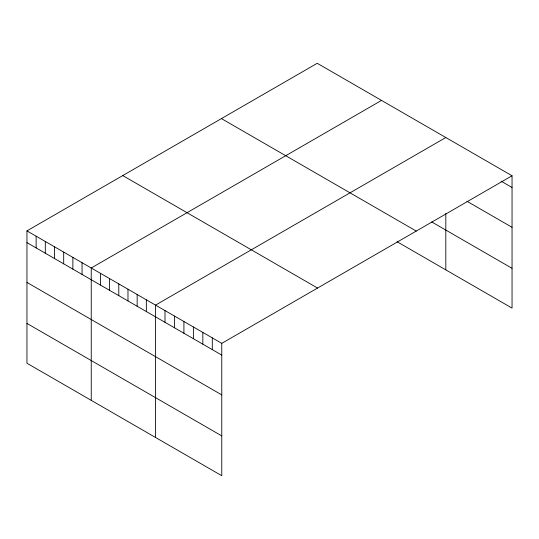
<?xml version="1.0" encoding="UTF-8"?>
<svg xmlns="http://www.w3.org/2000/svg" width="539" height="539" viewBox="0 0 539 539"><rect width="100%" height="100%" fill="white"/><g stroke="black" fill="none" stroke-linecap="round" stroke-linejoin="round"><path stroke-width="0.81" d="M26.95 230.887L221.765 343.363L221.765 475.708L26.95 363.232L26.95 230.887L317.235 63.292L512.05 175.768L512.05 308.113L397.068 241.728M381.524 100.409L91.239 268.004L91.239 400.349M445.814 137.526L155.528 305.121L155.528 437.466M221.765 343.363L512.05 175.768M501.129 181.198L512.05 187.498M466.922 201.249L512.05 227.303M431.685 221.913L512.05 268.307M221.441 118.6L416.256 231.076M122.744 175.579L317.559 288.055M26.95 242.617L221.765 355.093M26.95 282.423L221.765 394.898M26.95 323.427L221.765 435.903M445.814 213.505L445.814 269.871M212.305 337.899L212.305 349.629M202.839 332.435L202.839 344.165M193.38 326.978L193.38 338.708M183.914 321.513L183.914 333.243M174.454 316.049L174.454 327.779M164.988 310.585L164.988 322.315M146.345 299.819L146.345 311.549M137.162 294.516L137.162 306.246M127.979 289.214L127.979 300.944M118.789 283.912L118.789 295.642M109.606 278.609L109.606 290.339M100.422 273.307L100.422 285.037M82.056 262.702L82.056 274.432M72.873 257.399L72.873 269.129M63.69 252.097L63.69 263.827M54.5 246.795L54.5 258.525M45.316 241.492L45.316 253.222M36.133 236.19L36.133 247.92"/></g></svg>
